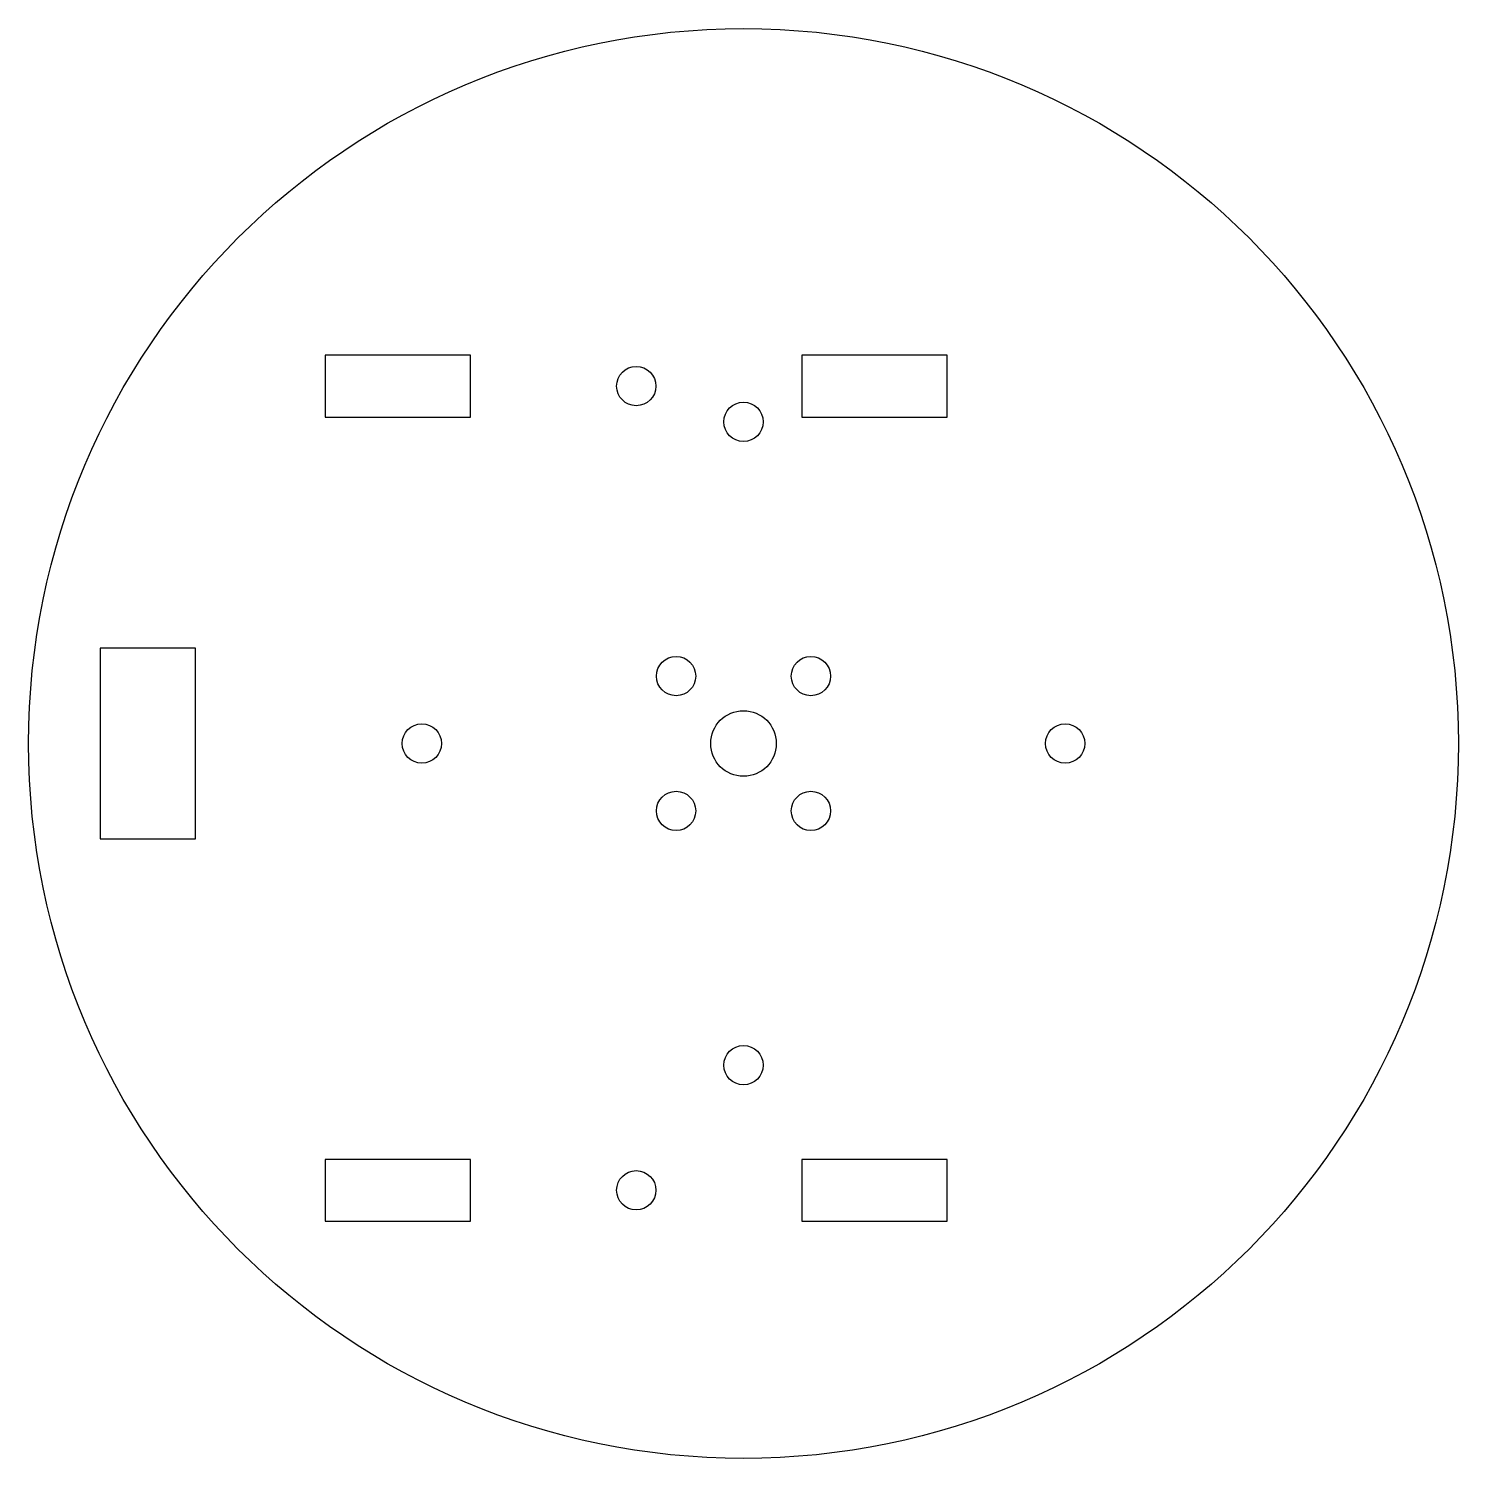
# Model space of a CAD drawing. Header units: millimetres. Extents: x -60 to 60, y -60 to 60.
import ezdxf

# ---------------------------------------------------------------- set-up
doc = ezdxf.new("R2010")
doc.units = ezdxf.units.MM

msp = doc.modelspace()

# ---------------------------------------------------------------- linework, layer by layer
for p, q in [((-22.9, 32.6), (-35.1, 32.6)), ((-35.1, 32.6), (-35.1, 27.4)), ((-22.9, 27.4), (-22.9, 32.6)), ((17.1, 32.6), (4.9, 32.6)), ((4.9, 32.6), (4.9, 27.4)), ((17.1, 27.4), (17.1, 32.6)), ((-35.1, 27.4), (-22.9, 27.4)), ((4.9, 27.4), (17.1, 27.4)), ((-46, 8), (-54, 8)), ((-54, 8), (-54, -8)), ((-46, -8), (-46, 8)), ((-54, -8), (-46, -8)), ((-22.9, -34.9), (-35.1, -34.9)), ((-35.1, -34.9), (-35.1, -40.1)), ((-22.9, -40.1), (-22.9, -34.9)), ((17.1, -34.9), (4.9, -34.9)), ((4.9, -34.9), (4.9, -40.1)), ((17.1, -40.1), (17.1, -34.9)), ((-35.1, -40.1), (-22.9, -40.1)), ((4.9, -40.1), (17.1, -40.1))]:
    msp.add_line(p, q)
for centre, radius in [((0, 0), 60), ((-9, 30), 1.65), ((0, 27), 1.65), ((-5.66, 5.66), 1.65), ((5.66, 5.66), 1.65), ((0, 0), 2.75), ((-27, 0), 1.65), ((27, 0), 1.65), ((-5.66, -5.66), 1.65), ((5.66, -5.66), 1.65), ((0, -27), 1.65), ((-9, -37.5), 1.65)]:
    msp.add_circle(centre, radius)

doc.saveas('drawing.dxf')
